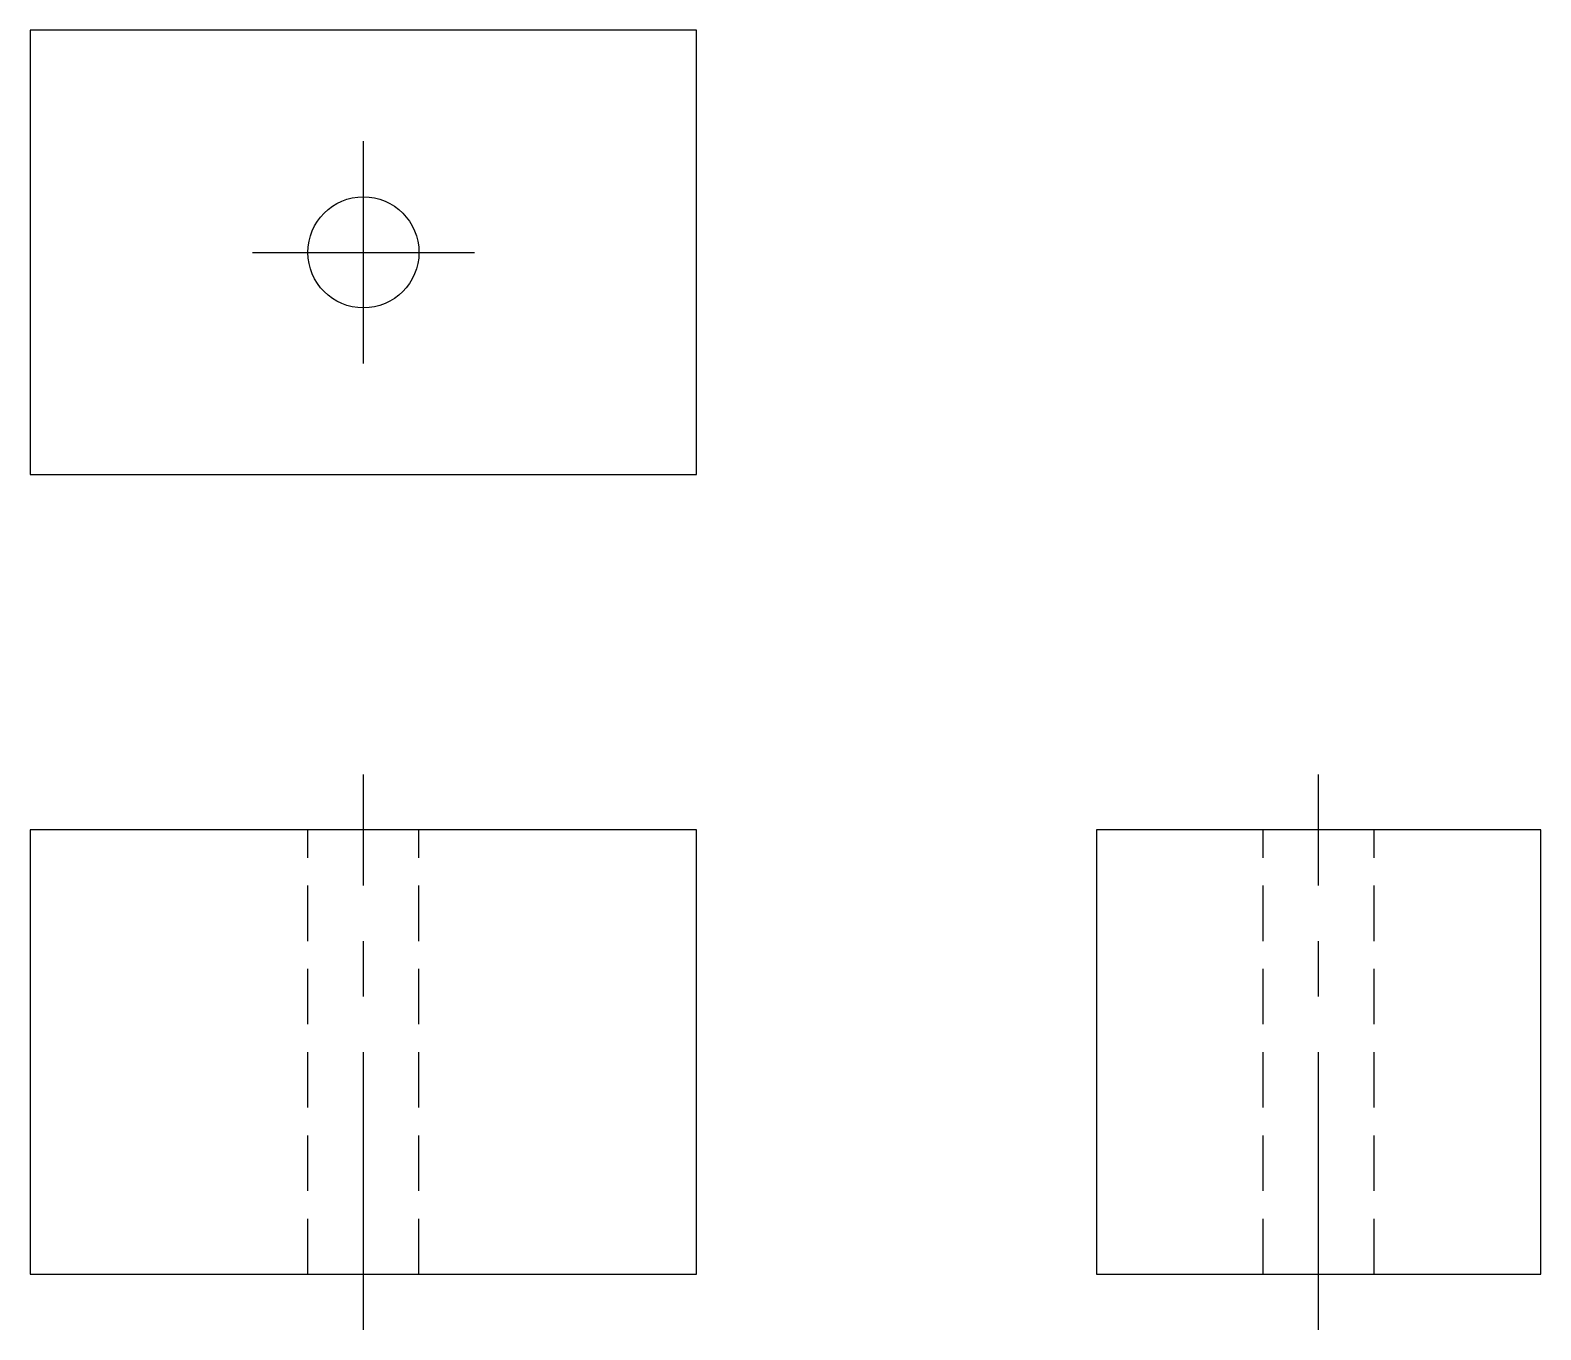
# Model space of a CAD drawing. Header units: inches. Extents: x 0 to 6.8, y -0.25 to 5.6.
import ezdxf

# ---------------------------------------------------------------- set-up
doc = ezdxf.new("R2010")
doc.units = ezdxf.units.IN
doc.header["$MEASUREMENT"] = 0
doc.linetypes.add('CENTER', pattern=[2, 1.25, -0.25, 0.25, -0.25])
doc.linetypes.add('HIDDEN', pattern=[0.375, 0.25, -0.125])
for name, color, linetype in [('CENTER', 3, 'CENTER'), ('HIDDEN', 1, 'HIDDEN'), ('OBJECT', 7, 'Continuous')]:
    doc.layers.add(name, color=color, linetype=linetype)

msp = doc.modelspace()

# ---------------------------------------------------------------- linework, layer by layer
at = {"layer": 'CENTER'}
for p, q in [((1.5, 4.1), (1.5, 5.1)), ((1, 4.6), (2, 4.6)), ((1.5, -0.25), (1.5, 2.25)), ((5.8, -0.25), (5.8, 2.25))]:
    msp.add_line(p, q, dxfattribs=at)
at = {"layer": 'HIDDEN'}
for p, q in [((1.25, 0), (1.25, 2)), ((1.75, 0), (1.75, 2)), ((5.55, 0), (5.55, 2)), ((6.05, 0), (6.05, 2))]:
    msp.add_line(p, q, dxfattribs=at)
at = {"layer": 'OBJECT'}
for p, q in [((3, 5.6), (0, 5.6)), ((0, 5.6), (0, 3.6)), ((3, 3.6), (3, 5.6)), ((0, 3.6), (3, 3.6)), ((3, 2), (0, 2)), ((0, 2), (0, 0)), ((3, 0), (3, 2)), ((6.8, 2), (4.8, 2)), ((4.8, 2), (4.8, 0)), ((6.8, 0), (6.8, 2)), ((0, 0), (3, 0)), ((4.8, 0), (6.8, 0))]:
    msp.add_line(p, q, dxfattribs=at)
msp.add_circle((1.5, 4.6), 0.25, dxfattribs=at)

doc.saveas('drawing.dxf')
